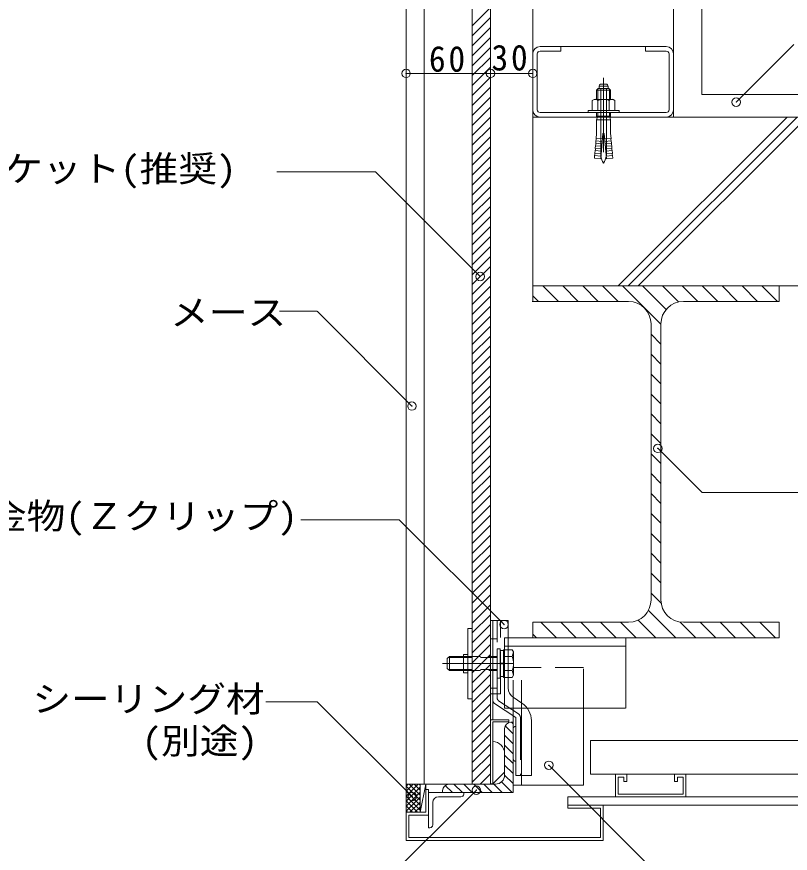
# Model space of a CAD drawing. Units: millimetres on the paper, enlarged 4 times, with parts at other scales. Extents: x -765 to 775, y -516 to 524.
# Drawn here: x 352.6 to 572.4, y -383.9 to -146.1 of the extents above; entities that cross this region are included whole.
import ezdxf
from ezdxf.enums import TextEntityAlignment as Align

# ---------------------------------------------------------------- set-up
doc = ezdxf.new("R2010")
doc.units = ezdxf.units.MM
doc.header["$LTSCALE"] = 4
doc.header["$PDMODE"] = 32
doc.header["$PDSIZE"] = 2.4
for name, pattern in [('CHAIN1', [8, 5, -1, 1, -1]), ('DASHED1', [1.8, 1.2, -0.6]), ('DASHED2', [3, 2, -1]), ('DASHED3', [4, 3, -1]), ('LONG_DASHED1', [7, 6, -1])]:
    doc.linetypes.add(name, pattern=pattern)
for name, color, linetype, lineweight in [('0-0_メース', 2, 'Continuous', 18), ('0-1_躯体', 7, 'Continuous', 18), ('0-2_金物', 2, 'Continuous', 18), ('0-3_鋼材', 3, 'Continuous', 18), ('0-4_その他資材', 7, 'Continuous', 18), ('0-5_建具', 7, 'Continuous', 18), ('0-9_部材名・寸法', 7, 'Continuous', 18)]:
    doc.layers.add(name, color=color, linetype=linetype, lineweight=lineweight)
doc.styles.add('ＭＳ ゴシック', font='')
doc.styles.get('ＭＳ ゴシック').set_extended_font_data('MS Gothic')

msp = doc.modelspace()

# ---------------------------------------------------------------- linework, layer by layer
at = {"layer": '0-0_メース'}
for p, q in [((463.221, -364.217), (463.221, 2.794)), ((468.42, -364.217), (468.42, 2.794)), ((482.02, -364.217), (482.02, 2.794)), ((487.22, -364.217), (487.22, 2.794)), ((487.22, -364.217), (463.221, -364.217))]:
    msp.add_line(p, q, dxfattribs=at)
at = {"layer": '0-1_躯体', "color": 3}
for p, q in [((674.799, -174.617), (499.22, -174.617)), ((499.22, -222.617), (499.22, -174.617)), ((523.517, -222.617), (571.517, -174.617)), ((526.345, -222.617), (574.345, -174.617)), ((529.174, -222.617), (577.174, -174.617)), ((499.22, -222.617), (499.22, -227.017)), ((674.799, -222.617), (499.22, -222.617)), ((526.42, -227.017), (499.02, -227.017)), ((542.02, -227.017), (569.22, -227.017)), ((532.82, -311.817), (532.82, -233.417)), ((535.62, -311.817), (535.62, -233.417)), ((499.22, -318.217), (499.22, -322.617)), ((526.42, -318.217), (499.22, -318.217)), ((542.02, -318.217), (569.22, -318.217)), ((569.22, -318.217), (569.22, -322.617)), ((499.22, -322.617), (569.22, -322.617))]:
    msp.add_line(p, q, dxfattribs=at)
at = {"layer": '0-1_躯体'}
for p, q in [((502.103, -222.617), (506.503, -227.017)), ((507.76, -222.617), (512.16, -227.017)), ((513.417, -222.617), (517.817, -227.017)), ((519.074, -222.617), (523.474, -227.017)), ((524.731, -222.617), (535.62, -233.506)), ((530.388, -222.617), (537.098, -229.327)), ((536.044, -222.617), (540.603, -227.176)), ((541.701, -222.617), (546.101, -227.017)), ((547.358, -222.617), (551.758, -227.017)), ((553.015, -222.617), (557.415, -227.017)), ((558.672, -222.617), (563.072, -227.017)), ((564.329, -222.617), (568.729, -227.017)), ((499.22, -225.391), (500.846, -227.017)), ((532.82, -236.363), (535.62, -239.163)), ((532.82, -242.02), (535.62, -244.82)), ((532.82, -247.677), (535.62, -250.477)), ((532.82, -253.334), (535.62, -256.134)), ((532.82, -258.991), (535.62, -261.791)), ((532.82, -264.647), (535.62, -267.447)), ((532.82, -270.304), (535.62, -273.104)), ((532.82, -275.961), (535.62, -278.761)), ((532.82, -281.618), (535.62, -284.418)), ((532.82, -287.275), (535.62, -290.075)), ((532.82, -292.932), (535.62, -295.732)), ((532.82, -298.589), (535.62, -301.389)), ((532.82, -304.245), (535.62, -307.045)), ((532.82, -309.902), (535.692, -312.774)), ((532.075, -314.814), (539.878, -322.617)), ((501.537, -318.217), (505.937, -322.617)), ((507.194, -318.217), (511.594, -322.617)), ((512.851, -318.217), (517.251, -322.617)), ((518.507, -318.217), (522.907, -322.617)), ((524.164, -318.217), (528.564, -322.617)), ((529.191, -317.586), (534.221, -322.617)), ((541.063, -318.145), (545.535, -322.617)), ((546.792, -318.217), (551.192, -322.617)), ((552.448, -318.217), (556.849, -322.617)), ((558.105, -318.217), (562.506, -322.617)), ((563.762, -318.217), (568.162, -322.617)), ((499.22, -321.557), (500.28, -322.617))]:
    msp.add_line(p, q, dxfattribs=at)
at = {"layer": '0-1_躯体', "color": 3}
msp.add_lwpolyline([(499.22, -222.617), (569.22, -222.617), (569.22, -227.017)], dxfattribs=at)
for centre, start, end in [((526.42, -233.417), 0, 90), ((542.02, -233.417), 90, 180), ((526.42, -311.817), 270, 0), ((542.02, -311.817), 180, 270)]:
    msp.add_arc(centre, 6.4, start, end, dxfattribs=at)
at = {"layer": '0-2_金物'}
for p, q in [((487.22, -364.137), (487.22, -317.737)), ((490.02, -317.737), (487.22, -317.737)), ((487.86, -340.295), (487.86, -317.737)), ((492.261, -317.737), (487.86, -317.737)), ((492.261, -336.869), (492.261, -317.737)), ((480.74, -339.937), (480.74, -319.937)), ((482.021, -319.937), (480.74, -319.937)), ((482.021, -339.937), (482.021, -319.937)), ((474.943, -328.537), (475.543, -327.936)), ((475.543, -327.936), (475.543, -331.936)), ((475.543, -327.936), (479.541, -327.936)), ((479.541, -332.537), (479.541, -327.337)), ((480.74, -327.337), (479.541, -327.337)), ((493.38, -326.011), (492.261, -326.011)), ((493.411, -327.974), (492.261, -327.974)), ((493.741, -326.637), (493.38, -326.011)), ((493.411, -327.974), (493.741, -326.637)), ((493.741, -326.637), (493.741, -333.236)), ((474.943, -328.537), (474.943, -331.336)), ((479.541, -328.217), (475.263, -328.217)), ((474.943, -331.336), (475.543, -331.936)), ((479.541, -331.656), (475.263, -331.656)), ((475.543, -331.936), (479.541, -331.936)), ((480.74, -332.537), (479.541, -332.537)), ((493.411, -331.9), (492.261, -331.9)), ((493.411, -331.898), (493.741, -333.236)), ((493.38, -333.861), (492.261, -333.861)), ((493.741, -333.236), (493.38, -333.862)), ((482.021, -339.937), (480.74, -339.937)), ((487.86, -345.897), (487.86, -338.537)), ((496.149, -341.174), (493.685, -339.532)), ((488.395, -341.293), (494.42, -345.31)), ((487.86, -364.137), (487.86, -346.537)), ((492.421, -346.537), (487.86, -346.537)), ((494.42, -361.737), (494.42, -345.31)), ((498.821, -346.166), (498.821, -361.737)), ((493.62, -348.537), (493.62, -356.937)), ((491.221, -355.497), (491.221, -360.777)), ((487.86, -364.137), (491.221, -360.777)), ((498.821, -361.737), (494.42, -361.737)), ((487.86, -364.137), (487.22, -364.137))]:
    msp.add_line(p, q, dxfattribs=at)
at = {"layer": '0-2_金物', "linetype": 'DASHED3'}
for p, q in [((487.86, -336.937), (487.86, -317.737)), ((489.14, -339.824), (489.14, -317.737)), ((490.02, -338.537), (490.02, -317.737)), ((487.86, -322.937), (487.22, -322.937)), ((489.14, -322.937), (487.86, -322.937)), ((489.941, -325.737), (489.14, -325.737)), ((489.14, -325.737), (489.14, -334.136)), ((489.941, -325.737), (489.941, -334.136)), ((490.94, -326.257), (489.941, -326.257)), ((490.94, -326.011), (490.94, -333.861)), ((492.261, -326.011), (490.94, -326.011)), ((490.94, -326.257), (490.94, -333.615)), ((492.261, -327.974), (490.94, -327.974)), ((490.94, -329.857), (489.941, -329.857)), ((490.94, -330.016), (489.941, -330.016)), ((492.261, -331.9), (490.94, -331.9)), ((489.941, -334.136), (489.14, -334.136)), ((490.94, -333.615), (489.941, -333.615)), ((492.261, -333.861), (490.94, -333.861)), ((487.86, -336.937), (487.22, -336.937)), ((487.86, -338.537), (487.86, -336.937)), ((489.14, -336.937), (487.86, -336.937)), ((490.02, -338.537), (487.22, -338.537)), ((495.166, -344.269), (489.497, -340.489)), ((495.701, -345.267), (495.701, -361.737))]:
    msp.add_line(p, q, dxfattribs=at)
at = {"layer": '0-2_金物', "linetype": 'DASHED1'}
for p, q in [((479.541, -327.936), (489.14, -327.936)), ((489.14, -328.217), (479.541, -328.217)), ((489.14, -331.656), (479.541, -331.656)), ((479.541, -331.936), (489.14, -331.936))]:
    msp.add_line(p, q, dxfattribs=at)
at = {"layer": '0-2_金物', "linetype": 'CHAIN1'}
msp.add_line((473.544, -329.937), (495.644, -329.937), dxfattribs=at)
at = {"layer": '0-2_金物'}
msp.add_lwpolyline([(492.421, -346.537), (492.421, -345.897), (487.22, -345.897)], dxfattribs=at)
for centre, radius, start, end in [((487.742, -329.937), 5.999, 340.90288, 19.09647), ((495.46, -336.869), 3.2, 180, 236.30992), ((489.061, -340.295), 1.2, 180, 236.30992), ((492.82, -346.166), 6, 0, 56.30992), ((494.42, -348.537), 0.8, 90, 180), ((487.86, -355.497), 3.36, 0, 90), ((494.42, -356.937), 0.8, 180, 270)]:
    msp.add_arc(centre, radius, start, end, dxfattribs=at)
at = {"layer": '0-2_金物', "linetype": 'DASHED3'}
for centre, radius, start, end in [((489.941, -339.824), 0.8, 180, 236.30992), ((494.501, -345.267), 1.2, 0, 56.30992)]:
    msp.add_arc(centre, radius, start, end, dxfattribs=at)
at = {"layer": '0-3_鋼材'}
for p, q in [((491.221, -322.617), (525.572, -322.617)), ((491.221, -342.617), (491.221, -322.617)), ((525.621, -322.617), (525.621, -342.617)), ((491.221, -325.017), (525.572, -325.017)), ((491.221, -342.617), (513.621, -342.617)), ((493.62, -364.467), (493.62, -342.617)), ((496.02, -364.467), (496.02, -342.617)), ((513.621, -342.617), (525.572, -342.617)), ((513.621, -364.467), (513.621, -342.617)), ((493.021, -346.617), (493.62, -346.617)), ((493.62, -366.617), (493.62, -346.617)), ((491.221, -361.617), (491.221, -348.417)), ((473.62, -366.017), (473.62, -366.617)), ((488.62, -364.217), (475.421, -364.217)), ((493.62, -364.467), (513.621, -364.467)), ((472.421, -367.817), (478.821, -367.817)), ((493.62, -366.617), (473.62, -366.617)), ((479.621, -367.017), (479.621, -366.617)), ((470.821, -369.417), (470.821, -375.817)), ((470.021, -376.617), (469.621, -376.617))]:
    msp.add_line(p, q, dxfattribs=at)
at = {"layer": '0-3_鋼材', "linetype": 'DASHED2'}
for p, q in [((493.62, -331.017), (513.621, -331.017)), ((493.62, -342.617), (493.62, -331.017)), ((496.02, -342.617), (496.02, -331.017)), ((513.621, -339.476), (513.621, -331.017)), ((513.621, -342.617), (513.621, -339.578))]:
    msp.add_line(p, q, dxfattribs=at)
at = {"layer": '0-3_鋼材', "color": 7, "linetype": 'DASHED1'}
msp.add_line((513.621, -339.578), (513.621, -339.476), dxfattribs=at)
at = {"layer": '0-3_鋼材', "color": 7}
for p, q in [((493.167, -346.617), (493.62, -347.07)), ((491.386, -347.664), (493.62, -349.898)), ((491.221, -350.327), (493.62, -352.727)), ((491.221, -353.155), (493.62, -355.555)), ((491.221, -355.984), (493.62, -358.384)), ((491.221, -358.812), (493.62, -361.212)), ((490.328, -363.577), (493.368, -366.617)), ((491.22, -361.64), (493.62, -364.04)), ((474.351, -364.569), (476.398, -366.617)), ((476.826, -364.217), (479.226, -366.617)), ((479.655, -364.217), (482.055, -366.617)), ((482.483, -364.217), (484.883, -366.617)), ((485.312, -364.217), (487.711, -366.617)), ((488.14, -364.217), (490.54, -366.617))]:
    msp.add_line(p, q, dxfattribs=at)
at = {"layer": '0-3_鋼材'}
msp.add_lwpolyline([(479.621, -366.617), (469.621, -366.617), (469.621, -376.617)], dxfattribs=at)
for centre, radius, start, end in [((493.021, -348.417), 1.8, 90, 180), ((488.62, -361.617), 2.6, 270, 0), ((475.421, -366.017), 1.8, 90, 180), ((472.421, -369.417), 1.6, 90, 180), ((478.821, -367.017), 0.8, 270, 0), ((470.021, -375.817), 0.8, 270, 0)]:
    msp.add_arc(centre, radius, start, end, dxfattribs=at)
at = {"layer": '0-4_その他資材'}
for p, q in [((482.02, 2.794), (482.02, -364.217)), ((487.22, -364.217), (487.22, 2.794)), ((482.02, -148.713), (487.22, -143.513)), ((482.02, -151.542), (487.22, -146.341)), ((482.02, -154.37), (487.22, -149.17)), ((482.02, -157.199), (487.22, -151.998)), ((482.02, -160.027), (487.22, -154.827)), ((482.02, -162.856), (487.22, -157.655)), ((482.02, -165.684), (487.22, -160.483)), ((482.02, -168.512), (487.22, -163.312)), ((482.02, -171.341), (487.22, -166.14)), ((482.02, -174.169), (487.22, -168.969)), ((482.02, -176.998), (487.22, -171.797)), ((482.02, -179.826), (487.22, -174.626)), ((482.02, -182.654), (487.22, -177.454)), ((482.02, -185.483), (487.22, -180.282)), ((482.02, -188.311), (487.22, -183.111)), ((482.02, -191.14), (487.22, -185.939)), ((482.02, -193.968), (487.22, -188.768)), ((482.02, -196.797), (487.22, -191.596)), ((482.02, -199.625), (487.22, -194.425)), ((482.02, -202.454), (487.22, -197.253)), ((482.02, -205.282), (487.22, -200.082)), ((482.02, -208.11), (487.22, -202.91)), ((482.02, -210.939), (487.22, -205.738)), ((482.02, -213.767), (487.22, -208.567)), ((482.02, -216.596), (487.22, -211.395)), ((482.02, -219.424), (487.22, -214.224)), ((482.02, -222.253), (487.22, -217.052)), ((482.02, -225.081), (487.22, -219.881)), ((482.02, -227.909), (487.22, -222.709)), ((482.02, -230.737), (487.22, -225.537)), ((482.021, -233.566), (487.22, -228.366)), ((482.021, -236.394), (487.22, -231.194)), ((482.02, -239.223), (487.22, -234.023)), ((482.02, -242.051), (487.22, -236.851)), ((482.02, -244.88), (487.22, -239.679)), ((482.02, -247.708), (487.22, -242.508)), ((482.02, -250.537), (487.22, -245.336)), ((482.02, -253.365), (487.22, -248.165)), ((482.02, -256.194), (487.22, -250.993)), ((482.02, -259.022), (487.22, -253.822)), ((482.02, -261.85), (487.22, -256.65)), ((482.02, -264.679), (487.22, -259.478)), ((482.02, -267.507), (487.22, -262.307)), ((482.02, -270.336), (487.22, -265.135)), ((482.02, -273.164), (487.22, -267.964)), ((482.02, -275.993), (487.22, -270.792)), ((482.02, -278.821), (487.22, -273.621)), ((482.02, -281.649), (487.22, -276.449)), ((482.021, -284.477), (487.22, -279.277)), ((482.021, -287.306), (487.22, -282.106)), ((482.02, -290.135), (487.22, -284.934)), ((482.02, -292.963), (487.22, -287.763)), ((482.02, -295.791), (487.22, -290.591)), ((482.02, -298.62), (487.22, -293.419)), ((482.02, -301.448), (487.22, -296.248)), ((482.02, -304.277), (487.22, -299.076)), ((482.02, -307.105), (487.22, -301.905)), ((482.02, -309.934), (487.22, -304.733)), ((482.02, -312.762), (487.22, -307.562)), ((482.02, -315.59), (487.22, -310.39)), ((482.02, -318.419), (487.22, -313.218)), ((482.02, -321.247), (487.22, -316.047)), ((482.02, -324.076), (487.22, -318.875)), ((482.02, -326.904), (487.22, -321.704)), ((482.02, -329.733), (487.22, -324.532)), ((482.02, -332.561), (487.22, -327.361)), ((482.02, -335.389), (487.22, -330.189)), ((482.02, -338.218), (487.22, -333.017)), ((482.02, -341.046), (487.22, -335.846)), ((482.02, -343.875), (487.22, -338.674)), ((482.02, -346.703), (487.22, -341.503)), ((482.02, -349.532), (487.22, -344.331)), ((482.02, -352.36), (487.22, -347.16)), ((482.02, -355.188), (487.22, -349.988)), ((482.02, -358.017), (487.22, -352.816)), ((482.02, -360.845), (487.22, -355.645)), ((482.02, -363.674), (487.22, -358.473)), ((484.306, -364.217), (487.22, -361.302)), ((463.221, -364.217), (463.221, -372.217)), ((467.221, -364.217), (467.221, -372.217)), ((468.82, -364.217), (467.221, -372.217)), ((468.82, -372.217), (468.82, -364.217)), ((482.02, -364.217), (487.22, -364.217)), ((487.134, -364.217), (487.22, -364.13)), ((509.221, -367.817), (674.799, -367.817)), ((509.221, -370.217), (509.221, -367.817)), ((674.799, -370.217), (509.221, -370.217)), ((463.221, -372.217), (467.221, -372.217)), ((468.82, -372.217), (467.221, -372.217))]:
    msp.add_line(p, q, dxfattribs=at)
at = {"layer": '0-4_その他資材', "color": 4, "lineweight": 9}
for p, q in [((463.221, -367.66), (466.664, -364.217)), ((463.221, -366.246), (465.249, -364.217)), ((463.221, -364.831), (463.835, -364.217)), ((463.221, -364.753), (467.221, -368.753)), ((463.221, -369.074), (467.221, -365.074)), ((464.098, -364.217), (467.221, -367.339)), ((465.513, -364.217), (467.221, -365.925)), ((466.927, -364.217), (467.221, -364.511)), ((463.221, -366.167), (467.221, -370.167)), ((463.221, -370.488), (467.221, -366.488)), ((463.221, -367.582), (467.221, -371.582)), ((463.221, -371.903), (467.221, -367.902)), ((463.221, -368.996), (466.441, -372.217)), ((463.221, -370.41), (465.027, -372.217)), ((464.321, -372.217), (467.221, -369.317)), ((465.735, -372.217), (467.221, -370.731)), ((463.221, -371.824), (463.613, -372.217)), ((467.149, -372.217), (467.221, -372.145))]:
    msp.add_line(p, q, dxfattribs=at)
at = {"layer": '0-4_その他資材'}
msp.add_lwpolyline([(468.82, -364.217), (467.221, -364.217), (463.221, -364.217)], dxfattribs=at)
at = {"layer": '0-5_建具'}
for p, q in [((499.22, -174.617), (499.22, -74.685)), ((539.221, -85.199), (539.221, -174.617)), ((547.221, -168.217), (547.221, -118.617)), ((500.501, -156.697), (500.501, -172.537)), ((501.301, -154.617), (507.22, -154.617)), ((507.22, -155.897), (501.301, -155.897)), ((507.22, -154.617), (507.22, -155.897)), ((507.22, -154.617), (531.221, -154.617)), ((531.221, -155.897), (531.221, -154.617)), ((531.221, -154.617), (537.141, -154.617)), ((537.141, -155.897), (531.221, -155.897)), ((537.941, -172.537), (537.941, -156.697)), ((579.221, -168.217), (547.221, -168.217)), ((501.301, -173.337), (537.141, -173.337)), ((499.22, -174.617), (539.221, -174.617)), ((537.141, -174.617), (501.301, -174.617)), ((515.62, -351.817), (584.021, -351.817)), ((515.62, -361.417), (515.62, -351.817)), ((584.021, -361.417), (515.62, -361.417)), ((522.713, -361.417), (522.713, -367.817)), ((523.513, -362.217), (523.513, -367.017)), ((525.913, -363.417), (525.113, -363.417)), ((525.913, -361.417), (525.913, -363.417)), ((539.513, -363.417), (539.513, -361.417)), ((540.313, -363.417), (539.513, -363.417)), ((541.913, -362.217), (540.313, -362.217)), ((540.313, -362.217), (540.313, -363.417)), ((541.913, -367.017), (541.913, -362.217)), ((542.713, -361.417), (542.713, -367.817)), ((469.621, -365.742), (469.621, -373.017)), ((523.513, -367.017), (541.913, -367.017)), ((509.221, -371.017), (509.221, -370.217)), ((509.221, -370.217), (519.221, -370.217)), ((519.221, -370.217), (519.221, -380.217)), ((468.82, -372.217), (463.221, -372.217)), ((464.021, -373.017), (464.021, -379.417)), ((468.752, -373.017), (464.021, -373.017)), ((469.621, -373.017), (468.752, -373.017)), ((518.421, -371.017), (509.221, -371.017)), ((518.421, -379.417), (518.421, -371.017)), ((464.021, -379.417), (518.421, -379.417))]:
    msp.add_line(p, q, dxfattribs=at)
at = {"layer": '0-5_建具', "linetype": 'CHAIN1'}
msp.add_line((519.343, -163.452), (519.343, -181.336), dxfattribs=at)
at = {"layer": '0-5_建具', "color": 4, "lineweight": 9}
for p, q in [((518.043, -165.826), (518.043, -166.457)), ((518.043, -165.826), (520.643, -165.826)), ((518.463, -165.257), (520.223, -165.257)), ((520.643, -165.826), (520.643, -166.457)), ((517.823, -166.537), (517.343, -167.017)), ((517.343, -167.017), (521.343, -167.017)), ((517.343, -167.017), (517.343, -169.589)), ((517.667, -166.692), (517.667, -169.589)), ((517.805, -166.537), (520.863, -166.537)), ((520.863, -166.537), (521.343, -167.017)), ((521.018, -166.692), (521.018, -169.589)), ((521.343, -167.017), (521.343, -169.589)), ((516.663, -169.589), (516.109, -169.908)), ((516.109, -169.908), (516.109, -172.789)), ((517.726, -169.908), (517.726, -172.789)), ((520.959, -169.908), (520.959, -172.789)), ((522.576, -169.908), (522.576, -172.789)), ((523.743, -172.789), (514.943, -172.789)), ((514.943, -172.789), (514.943, -173.337)), ((514.943, -173.337), (523.743, -173.337)), ((516.109, -172.789), (522.576, -172.789)), ((517.343, -173.337), (517.343, -174.407)), ((517.667, -173.337), (517.667, -174.407)), ((521.018, -173.337), (521.018, -174.407)), ((521.343, -173.337), (521.343, -174.407)), ((523.743, -172.789), (523.743, -173.337)), ((517.343, -174.407), (521.343, -174.407)), ((517.567, -174.537), (517.343, -174.407)), ((517.343, -175.373), (517.343, -179.258)), ((517.667, -174.407), (517.567, -174.537)), ((521.119, -174.537), (517.567, -174.537)), ((521.018, -174.407), (521.119, -174.537)), ((521.119, -174.537), (521.343, -174.407)), ((521.119, -174.537), (521.343, -175.373)), ((517.343, -179.258), (517.219, -180.674)), ((519.012, -180.831), (517.219, -180.674)), ((519.143, -179.337), (518.515, -186.509)), ((519.143, -179.337), (519.543, -179.337)), ((519.543, -179.337), (520.17, -186.509)), ((519.673, -180.831), (521.467, -180.674)), ((521.343, -179.258), (521.467, -180.674)), ((516.975, -183.463), (517.036, -182.766)), ((518.829, -182.923), (517.036, -182.766)), ((517.097, -182.069), (517.158, -181.371)), ((518.89, -182.226), (517.097, -182.069)), ((518.951, -181.528), (517.158, -181.371)), ((519.734, -181.528), (521.528, -181.371)), ((519.795, -182.226), (521.588, -182.069)), ((519.857, -182.923), (521.65, -182.766)), ((521.588, -182.069), (521.528, -181.371)), ((521.711, -183.463), (521.65, -182.766)), ((516.853, -184.858), (516.914, -184.161)), ((518.646, -185.015), (516.853, -184.858)), ((518.707, -184.318), (516.914, -184.161)), ((518.768, -183.62), (516.975, -183.463)), ((519.917, -183.62), (521.711, -183.463)), ((519.978, -184.318), (521.772, -184.161)), ((520.04, -185.015), (521.832, -184.858)), ((521.832, -184.858), (521.772, -184.161)), ((516.792, -185.555), (516.722, -186.352)), ((518.515, -186.509), (516.722, -186.352)), ((518.585, -185.712), (516.792, -185.555)), ((520.101, -185.712), (521.894, -185.555)), ((520.17, -186.509), (521.963, -186.352)), ((521.894, -185.555), (521.963, -186.352))]:
    msp.add_line(p, q, dxfattribs=at)
at = {"layer": '0-5_建具', "color": 4, "linetype": 'CHAIN1', "lineweight": 9}
msp.add_line((519.343, -164.565), (519.343, -188.437), dxfattribs=at)
at = {"layer": '0-5_建具', "color": 4, "linetype": 'LONG_DASHED1', "lineweight": 9}
for p, q in [((518.543, -166.537), (518.543, -185.083)), ((520.143, -166.537), (520.143, -185.083))]:
    msp.add_line(p, q, dxfattribs=at)
at = {"layer": '0-5_建具', "color": 4, "lineweight": 9}
for points in [[(516.663, -169.589), (522.023, -169.589), (522.576, -169.908)], [(517.567, -174.537), (517.343, -175.373), (521.343, -175.373), (521.343, -179.258)]]:
    msp.add_lwpolyline(points, dxfattribs=at)
at = {"layer": '0-5_建具'}
for points in [[(525.113, -363.417), (525.113, -362.217), (523.513, -362.217)], [(468.82, -372.217), (468.82, -365.742), (469.621, -365.742)], [(519.221, -380.217), (463.221, -380.217), (463.221, -372.217)]]:
    msp.add_lwpolyline(points, dxfattribs=at)
for centre, radius, start, end in [((501.301, -156.697), 2.08, 90, 180), ((501.301, -156.697), 0.8, 90, 180), ((537.141, -156.697), 2.08, 0, 90), ((537.141, -156.697), 0.8, 0, 90), ((501.301, -172.537), 2.08, 180, 270), ((501.301, -172.537), 0.8, 180, 270), ((537.141, -172.537), 2.08, 270, 0), ((537.141, -172.537), 0.8, 270, 0)]:
    msp.add_arc(centre, radius, start, end, dxfattribs=at)
at = {"layer": '0-5_建具', "color": 4, "lineweight": 9}
for centre, radius, start, end in [((519.343, -166.345), 1.4, 128.94479, 158.2132), ((519.343, -166.345), 1.4, 21.78677, 51.05519), ((518.123, -166.457), 0.08, 180, 270), ((520.563, -166.457), 0.08, 270, 0), ((516.918, -170.771), 1.183, 46.88051, 89.98592), ((519.343, -173.84), 4.251, 67.64935, 112.35063), ((521.767, -170.771), 1.183, 90.01407, 133.11948), ((516.255, -180.941), 1, 334.51268, 15.4873), ((522.43, -180.941), 1, 164.51268, 205.4873), ((516.133, -182.336), 1, 334.51268, 15.4873), ((522.552, -182.336), 1, 164.51268, 205.4873), ((515.889, -185.125), 1, 334.51268, 15.4873), ((516.011, -183.73), 1, 334.51268, 15.4873), ((522.674, -183.73), 1, 164.51268, 205.4873), ((522.796, -185.125), 1, 164.51268, 205.4873), ((523.343, -185.083), 4.8, 187.57396, 213.5573), ((515.343, -185.083), 4.8, 326.44269, 352.42603)]:
    msp.add_arc(centre, radius, start, end, dxfattribs=at)
at = {"layer": '0-5_建具', "color": 4, "linetype": 'LONG_DASHED1', "lineweight": 9}
for centre, start, end in [((523.343, -185.083), 180, 187.57396), ((515.343, -185.083), 352.42603, 359.99998)]:
    msp.add_arc(centre, 4.8, start, end, dxfattribs=at)
at = {"layer": '0-9_部材名・寸法'}
for p, q in [((557.018, -170.392), (573.43, -153.979)), ((463.221, -162.225), (487.22, -162.225)), ((487.22, -162.225), (499.22, -162.225)), ((454.523, -190.171), (426.549, -190.171)), ((484.282, -219.929), (454.523, -190.171)), ((427.298, -229.809), (437.889, -229.809)), ((464.891, -256.756), (437.973, -229.838)), ((534.779, -268.735), (547.373, -281.329)), ((547.373, -281.329), (611.053, -281.329)), ((423.435, -340.783), (438.025, -340.783)), ((465.003, -367.76), (438.025, -340.783)), ((503.776, -358.851), (547.773, -402.848))]:
    msp.add_line(p, q, dxfattribs=at)
for points in [[(491.063, -318.872), (461.305, -289.114), (433.33, -289.114)], [(483.194, -365.911), (456.733, -392.371), (431.442, -392.371)]]:
    msp.add_lwpolyline(points, dxfattribs=at)
for p in [(463.221, -162.225), (487.22, -162.225), (499.22, -162.225), (557.018, -170.392), (484.282, -219.929), (464.891, -256.756), (534.739, -268.784), (491.063, -318.872), (503.776, -358.851), (483.194, -365.911), (465.003, -367.76)]:
    msp.add_point(p, dxfattribs=at)

# ---------------------------------------------------------------- texts
at = {"layer": '0-9_部材名・寸法', "style": 'ＭＳ ゴシック', "width": 1.1}
for s, p in [('二次防水ガスケット(推奨)', (283.062, -195.188)), ('メース', (396.188, -236.013)), ('ＬＺ金物(Ｚクリップ)', (322.457, -293.902)), ('シーリング材', (357.077, -345.864)), ('(別途)', (388.155, -357.78))]:
    msp.add_text(s, height=7.331, dxfattribs=at).set_placement(p, align=Align.BOTTOM_LEFT)
at = {"layer": '0-9_部材名・寸法', "char_height": 7.331, "attachment_point": 7, "style": 'ＭＳ ゴシック'}
for s, insert in [('\\T1.17;\\W0.95;60', (469.725, -161.865)), ('\\T1.17;\\W0.95;30', (487.493, -161.502))]:
    msp.add_mtext(s, dxfattribs=dict(at, insert=insert))

doc.saveas('drawing.dxf')
